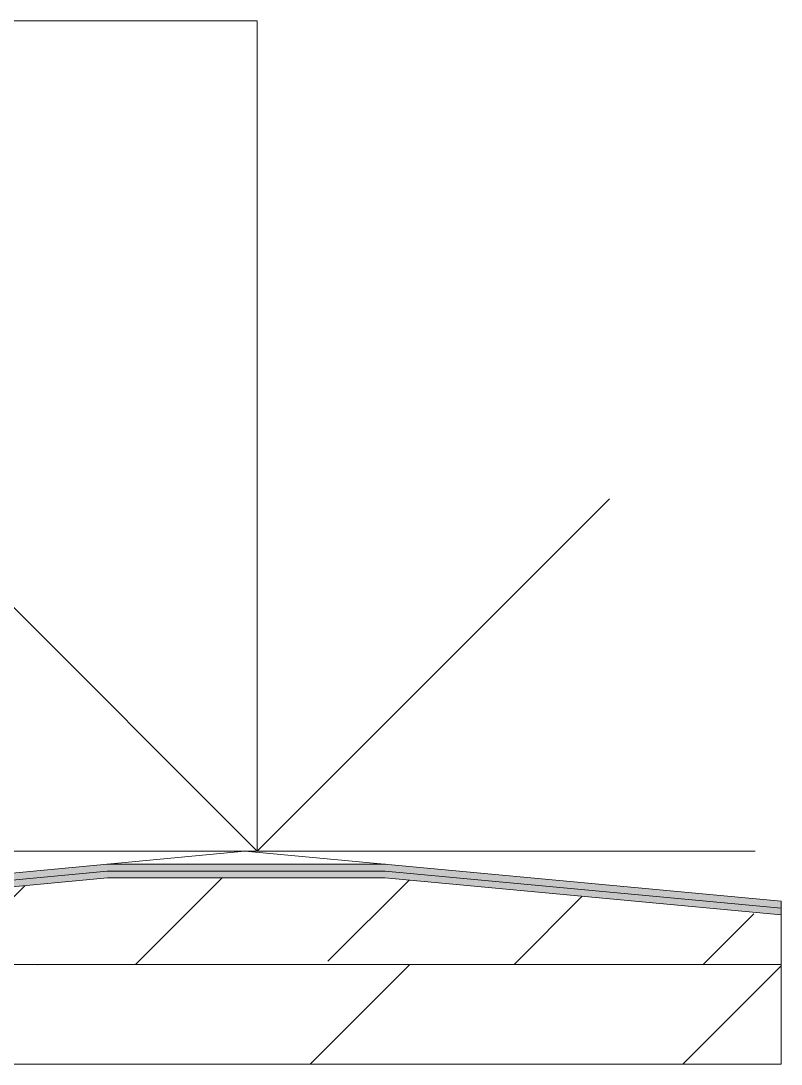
# Model space of a CAD drawing. Header units: millimetres. Extents: x -515342 to 330399, y -224905 to 507333.
# Drawn here: x 137072 to 137531, y 106383 to 107012 of the extents above; entities that cross this region are included whole.
import ezdxf

# ---------------------------------------------------------------- set-up
doc = ezdxf.new("R2010")
doc.units = ezdxf.units.MM
for name, color, linetype, lineweight in [('Аннотация', 7, 'Continuous', 0), ('Крыша', 7, 'Continuous', 0), ('Отметки', 7, 'Continuous', 0)]:
    doc.layers.add(name, color=color, linetype=linetype, lineweight=lineweight)

# ---------------------------------------------------------------- blocks, each defined once
blk = doc.blocks.new('Высотные отметки - Стрелка вверх-5091-О_АР_П_Разрез 1-1')
at = {"layer": 'Аннотация'}
for p, q in [((-1085.5, 1260), (-2385.5, 1260)), ((-1085.5, 760), (-1085.5, 1260)), ((-1085.5, 760), (-1297.63, 972.13)), ((-1085.5, 760), (-873.37, 972.13)), ((-785.5, 760), (-1385.5, 760))]:
    blk.add_line(p, q, dxfattribs=at)

msp = doc.modelspace()

# ---------------------------------------------------------------- hatches: boundary and pattern name
at = {"layer": 'Крыша'}
for points in [[(136890.5296, 106477.3741), (137124.4076, 106499.5232), (137291.9001, 106499.5232), (137530.5296, 106477.3748), (137530.5296, 106481.5929), (137292.0654, 106503.726), (137124.2378, 106503.726), (136890.5296, 106481.5929)], [(136890.5296, 106473.3562), (137124.5693, 106495.5207), (137291.7426, 106495.5207), (137530.5296, 106473.3576), (137530.5296, 106477.3748), (137291.9001, 106499.5232), (137124.4076, 106499.5232), (136890.5296, 106477.3741)]]:
    msp.add_hatch(color=256, dxfattribs=at).paths.add_polyline_path(points)
h = msp.add_hatch(dxfattribs=at)
h.set_pattern_fill('FP_19', color=256, style=0, pattern_type=2)
h.set_pattern_definition([(45, (136801.12, 95610.5), (-114.0493, 114.0493), []), (45, (136915.17, 95610.5), (-114.0493, 114.0493), [201.613, -40.323, 3.353, -36.97])])
h.paths.add_polyline_path([(137530.5296, 106443.3929), (137530.5296, 106473.3576), (137291.7426, 106495.5207), (137124.5693, 106495.5207), (136890.5296, 106473.3562), (136890.5296, 106443.3929), (137519.9518, 106443.3929)])
h = msp.add_hatch(dxfattribs=at)
h.set_pattern_fill('FP_1', color=256, style=0, pattern_type=2)
h.set_pattern_definition([(45, (136801.12, 95610.5), (-224.506, 224.506), []), (45, (137025.63, 95610.5), (-224.506, 224.506), [396.875, -79.375, 3.353, -76.022])])
h.paths.add_polyline_path([(136890.5296, 106383.3929), (137530.5296, 106383.3929), (137530.5296, 106443.3929), (136890.5296, 106443.3929)])

# ---------------------------------------------------------------- linework, layer by layer
for p, q in [((137207.3063, 106511.5929), (136890.5296, 106481.5929)), ((137530.5296, 106481.5929), (137207.3063, 106511.5929)), ((137124.4076, 106499.5232), (136890.5296, 106477.3741)), ((137292.0654, 106503.726), (137124.2378, 106503.726)), ((137291.9001, 106499.5232), (137124.4076, 106499.5232)), ((137530.5296, 106477.3748), (137291.9001, 106499.5232)), ((137124.5693, 106495.5207), (136890.5296, 106473.3562)), ((137291.7426, 106495.5207), (137124.5693, 106495.5207)), ((137530.5296, 106473.3576), (137291.7426, 106495.5207)), ((137530.5296, 106473.3576), (137530.5296, 106481.5929)), ((137530.5296, 106383.3929), (137530.5296, 106473.3576)), ((136890.5296, 106443.3929), (137530.5296, 106443.3929)), ((136890.5296, 106383.3929), (137530.5296, 106383.3929))]:
    msp.add_line(p, q, dxfattribs=at)
at = {"layer": 'Отметки'}
for p, q in [((137207.3063, 106511.5929), (137261.0623, 106511.5929)), ((137261.0623, 106511.5929), (137214.8756, 106511.5929))]:
    msp.add_line(p, q, dxfattribs=at)

# ---------------------------------------------------------------- block references
msp.add_blockref('Высотные отметки - Стрелка вверх-5091-О_АР_П_Разрез 1-1', (138300.375, 105751.5929), dxfattribs=at)

doc.saveas('drawing.dxf')
